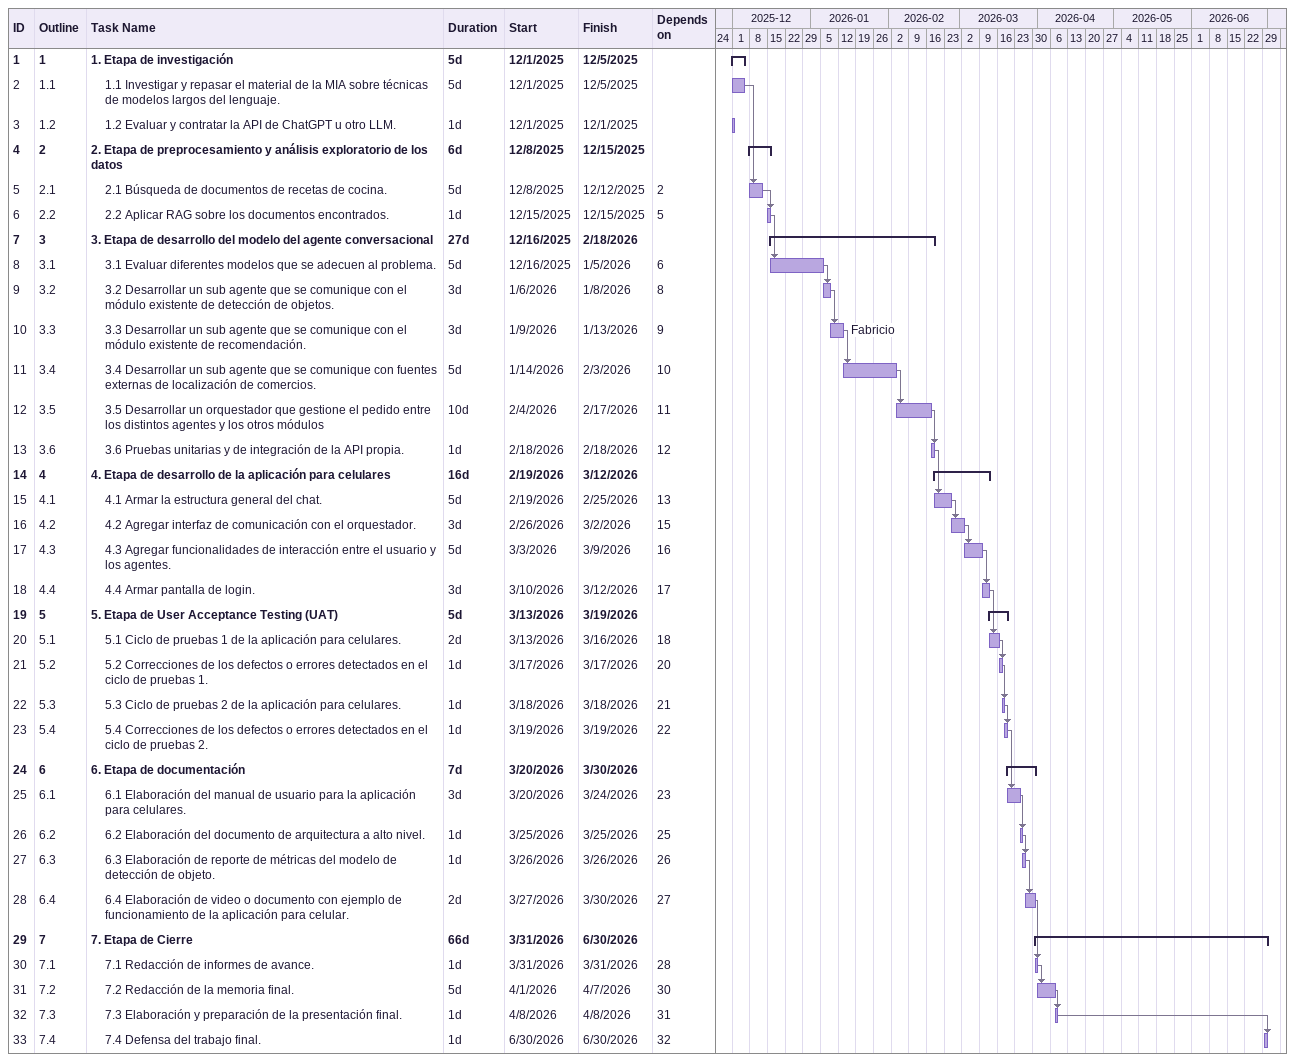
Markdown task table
| ID | WBS | Task | Duration | Start | Finish | Predecessors | Resources |
|---|---|---|---|---|---|---|---|
| 1 | 1 | **1. Etapa de investigación** | 5d | 2025-12-01 | 2025-12-05 |  |  |
| 2 | 1.1 | 1.1 Investigar y repasar el material de la MIA sobre técnicas de modelos largos del lenguaje. | 5d | 2025-12-01 | 2025-12-05 |  |  |
| 3 | 1.2 | 1.2 Evaluar y contratar la API de ChatGPT u otro LLM. | 1d | 2025-12-01 | 2025-12-01 |  |  |
| 4 | 2 | **2. Etapa de preprocesamiento y análisis exploratorio de los datos** | 6d | 2025-12-08 | 2025-12-15 |  |  |
| 5 | 2.1 | 2.1 Búsqueda de documentos de recetas de cocina. | 5d | 2025-12-08 | 2025-12-12 | 2 |  |
| 6 | 2.2 | 2.2 Aplicar RAG sobre los documentos encontrados. | 1d | 2025-12-15 | 2025-12-15 | 5 |  |
| 7 | 3 | **3. Etapa de desarrollo del modelo del agente conversacional** | 27d | 2025-12-16 | 2026-02-18 |  |  |
| 8 | 3.1 | 3.1 Evaluar diferentes modelos que se adecuen al problema. | 5d | 2025-12-16 | 2026-01-05 | 6 |  |
| 9 | 3.2 | 3.2 Desarrollar un sub agente que se comunique con el módulo existente de detección de objetos. | 3d | 2026-01-06 | 2026-01-08 | 8 |  |
| 10 | 3.3 | 3.3 Desarrollar un sub agente que se comunique con el módulo existente de recomendación. | 3d | 2026-01-09 | 2026-01-13 | 9 | Fabricio |
| 11 | 3.4 | 3.4 Desarrollar un sub agente que se comunique con fuentes externas de localización de comercios. | 5d | 2026-01-14 | 2026-02-03 | 10 |  |
| 12 | 3.5 | 3.5 Desarrollar un orquestador que gestione el pedido entre los distintos agentes y los otros módulos | 10d | 2026-02-04 | 2026-02-17 | 11 |  |
| 13 | 3.6 | 3.6 Pruebas unitarias y de integración de la API propia. | 1d | 2026-02-18 | 2026-02-18 | 12 |  |
| 14 | 4 | **4. Etapa de desarrollo de la aplicación para celulares** | 16d | 2026-02-19 | 2026-03-12 |  |  |
| 15 | 4.1 | 4.1 Armar la estructura general del chat. | 5d | 2026-02-19 | 2026-02-25 | 13 |  |
| 16 | 4.2 | 4.2 Agregar interfaz de comunicación con el orquestador. | 3d | 2026-02-26 | 2026-03-02 | 15 |  |
| 17 | 4.3 | 4.3 Agregar funcionalidades de interacción entre el usuario y los agentes. | 5d | 2026-03-03 | 2026-03-09 | 16 |  |
| 18 | 4.4 | 4.4 Armar pantalla de login. | 3d | 2026-03-10 | 2026-03-12 | 17 |  |
| 19 | 5 | **5. Etapa de User Acceptance Testing (UAT)** | 5d | 2026-03-13 | 2026-03-19 |  |  |
| 20 | 5.1 | 5.1 Ciclo de pruebas 1 de la aplicación para celulares. | 2d | 2026-03-13 | 2026-03-16 | 18 |  |
| 21 | 5.2 | 5.2 Correcciones de los defectos o errores detectados en el ciclo de pruebas 1. | 1d | 2026-03-17 | 2026-03-17 | 20 |  |
| 22 | 5.3 | 5.3 Ciclo de pruebas 2 de la aplicación para celulares. | 1d | 2026-03-18 | 2026-03-18 | 21 |  |
| 23 | 5.4 | 5.4 Correcciones de los defectos o errores detectados en el ciclo de pruebas 2. | 1d | 2026-03-19 | 2026-03-19 | 22 |  |
| 24 | 6 | **6. Etapa de documentación** | 7d | 2026-03-20 | 2026-03-30 |  |  |
| 25 | 6.1 | 6.1 Elaboración del manual de usuario para la aplicación para celulares. | 3d | 2026-03-20 | 2026-03-24 | 23 |  |
| 26 | 6.2 | 6.2 Elaboración del documento de arquitectura a alto nivel. | 1d | 2026-03-25 | 2026-03-25 | 25 |  |
| 27 | 6.3 | 6.3 Elaboración de reporte de métricas del modelo de detección de objeto. | 1d | 2026-03-26 | 2026-03-26 | 26 |  |
| 28 | 6.4 | 6.4 Elaboración de video o documento con ejemplo de funcionamiento de la aplicación para celular. | 2d | 2026-03-27 | 2026-03-30 | 27 |  |
| 29 | 7 | **7. Etapa de Cierre** | 66d | 2026-03-31 | 2026-06-30 |  |  |
| 30 | 7.1 | 7.1 Redacción de informes de avance. | 1d | 2026-03-31 | 2026-03-31 | 28 |  |
| 31 | 7.2 | 7.2 Redacción de la memoria final. | 5d | 2026-04-01 | 2026-04-07 | 30 |  |
| 32 | 7.3 | 7.3 Elaboración y preparación de la presentación final. | 1d | 2026-04-08 | 2026-04-08 | 31 |  |
| 33 | 7.4 | 7.4 Defensa del trabajo final. | 1d | 2026-06-30 | 2026-06-30 | 32 |  |
